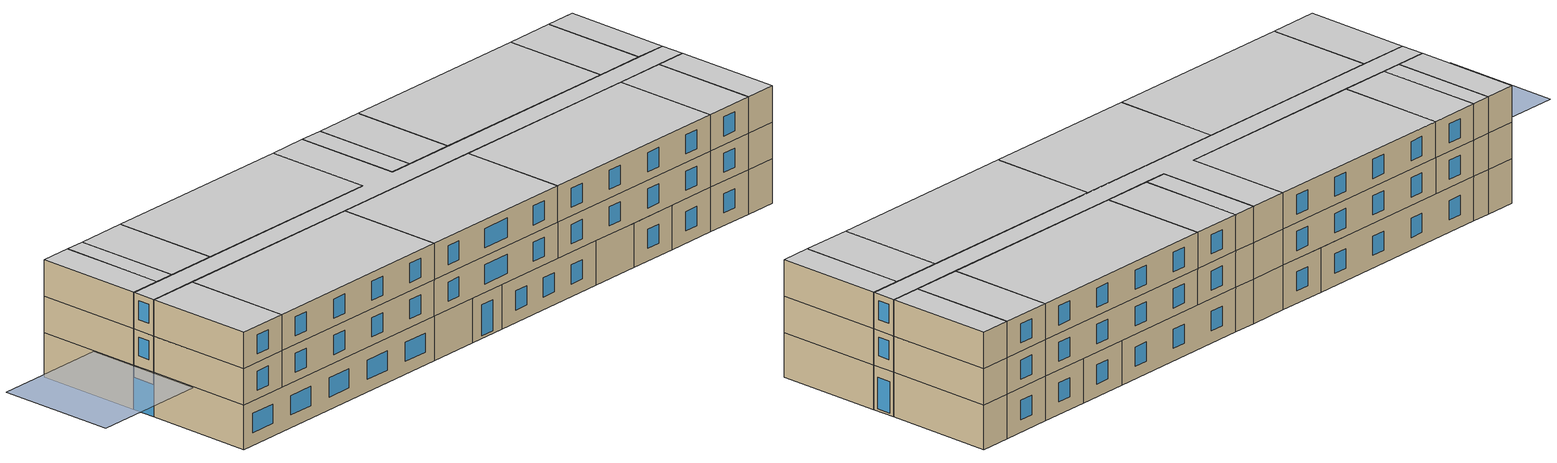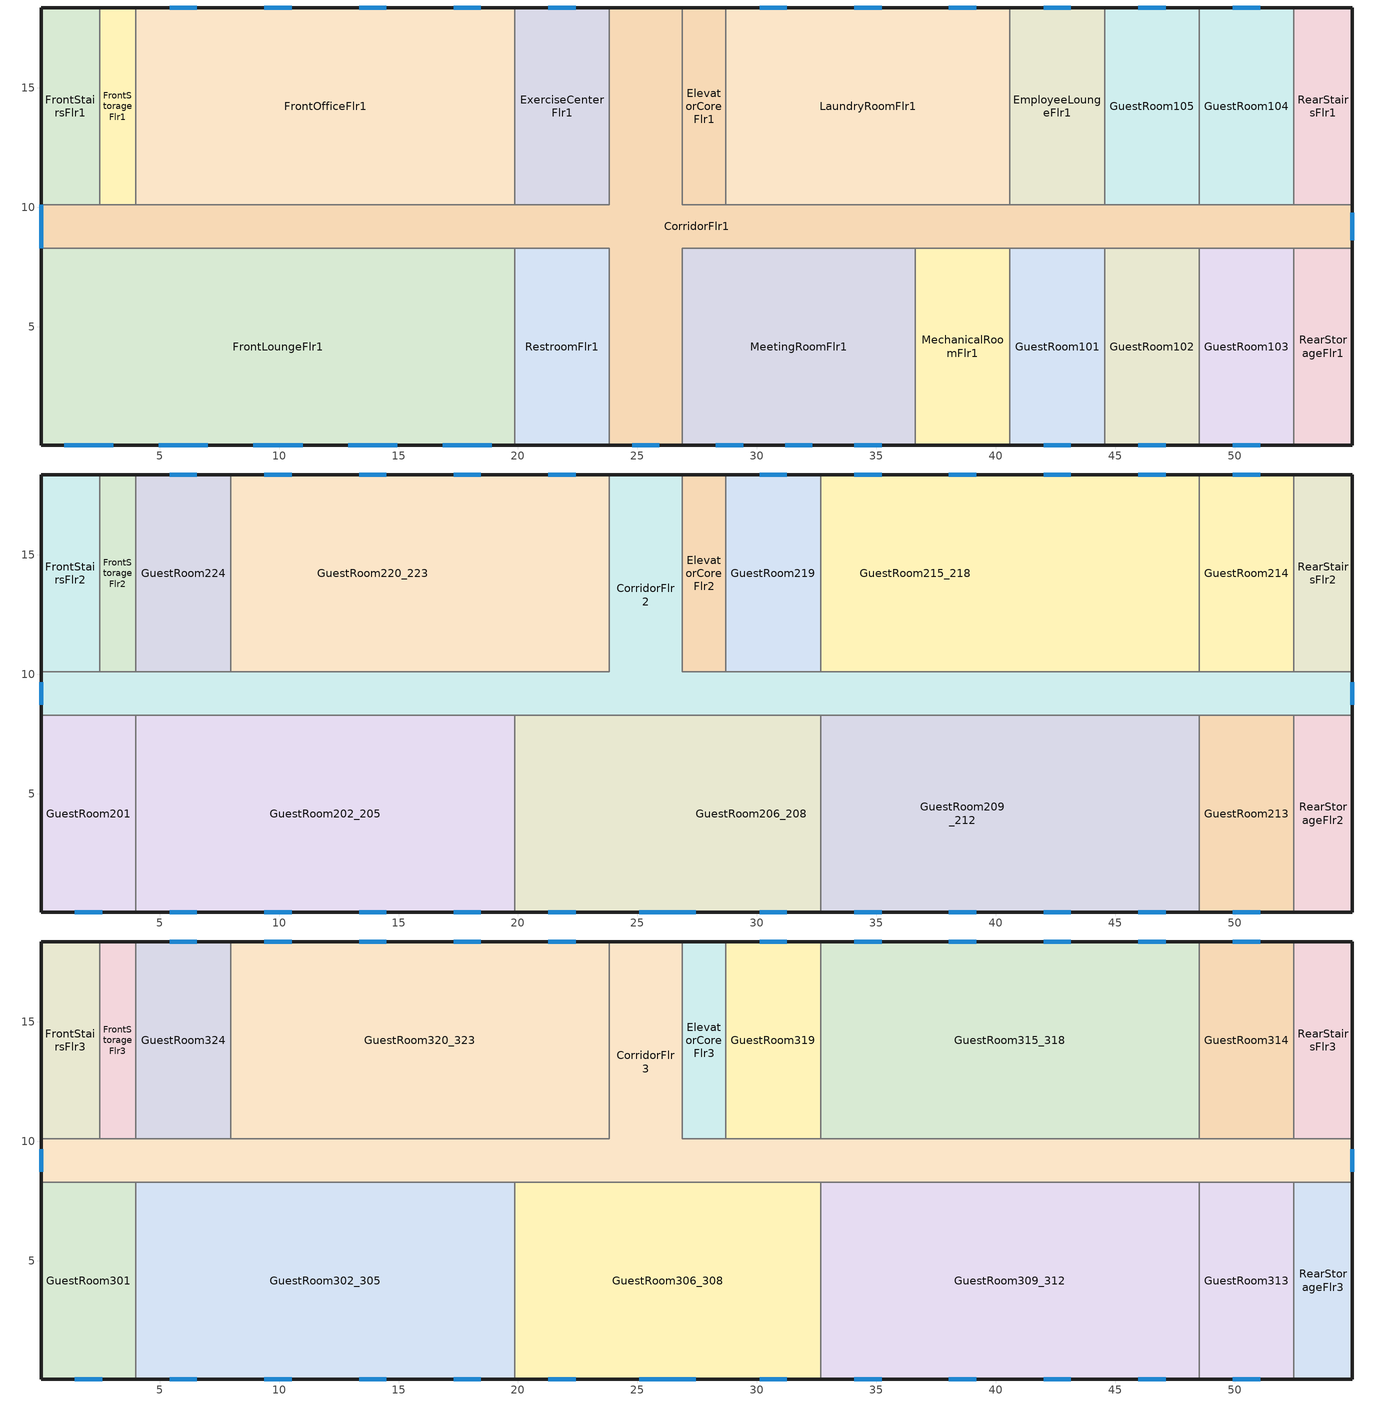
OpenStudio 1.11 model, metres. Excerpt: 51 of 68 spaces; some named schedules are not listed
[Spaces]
FrontStorageFlr1
 floor ground: 4.01,18.34 4.01,10.11 2.49,10.11 2.49,18.34 z0
 wall outside: 4.01,18.34 2.49,18.34 z0:3.35
 wall to FrontStairsFlr1: 2.49,18.34 2.49,10.11 z0:3.35
 wall to CorridorFlr1: 2.49,10.11 4.01,10.11 z0:3.35
 wall to FrontOfficeFlr1: 4.01,10.11 4.01,18.34 z0:3.35
GuestRoom104
 floor ground: 52.47,18.34 52.47,10.11 48.51,10.11 48.51,18.34 z0
 wall outside: 52.47,18.34 48.51,18.34 z0:3.35
 wall to RearStairsFlr1: 52.47,10.11 52.47,18.34 z0:3.35
 wall to GuestRoom105: 48.51,18.34 48.51,10.11 z0:3.35
 wall to CorridorFlr1: 48.51,10.11 52.47,10.11 z0:3.35
 window: 51.06,18.34 49.92,18.34 z0.95:2.4
GuestRoom102
 floor ground: 48.51,8.28 48.51,0.05 44.55,0.05 44.55,8.28 z0
 wall outside: 44.55,0.05 48.51,0.05 z0:3.35
 wall to GuestRoom103: 48.51,0.05 48.51,8.28 z0:3.35
 wall to CorridorFlr1: 48.51,8.28 44.55,8.28 z0:3.35
 wall to GuestRoom101: 44.55,8.28 44.55,0.05 z0:3.35
 window: 45.96,0.05 47.1,0.05 z0.95:2.4
CorridorFlr1
 floor ground: 26.87,18.34 26.87,10.11 54.91,10.11 54.91,8.28 26.87,8.28 26.87,0.05 23.82,0.05 23.82,8.28 0.05,8.28 0.05,10.11 23.82,10.11 23.82,18.34 z0
 wall outside: 23.82,0.05 26.87,0.05 / 0.05,10.11 0.05,8.28 / 54.91,8.28 54.91,10.11 / 26.87,18.34 23.82,18.34 z0:3.35
 wall to ElevatorCoreFlr1: 28.7,10.11 26.87,10.11 26.87,18.34 z0:3.35
 wall to MeetingRoomFlr1: 26.87,0.05 26.87,8.28 36.62,8.28 z0:3.35
 wall to ExerciseCenterFlr1: 23.82,18.34 23.82,10.11 19.86,10.11 z0:3.35
 wall to GuestRoom105: 48.51,10.11 44.55,10.11 z0:3.35
 wall to RearStairsFlr1: 54.91,10.11 52.47,10.11 z0:3.35
 wall to GuestRoom103: 48.51,8.28 52.47,8.28 z0:3.35
 wall to RearStorageFlr1: 52.47,8.28 54.91,8.28 z0:3.35
 wall to EmployeeLoungeFlr1: 44.55,10.11 40.59,10.11 z0:3.35
 wall to FrontLoungeFlr1: 0.05,8.28 19.86,8.28 z0:3.35
 wall to RestroomFlr1: 19.86,8.28 23.82,8.28 23.82,0.05 z0:3.35
 wall to FrontStairsFlr1: 2.49,10.11 0.05,10.11 z0:3.35
 wall to LaundryRoomFlr1: 40.59,10.11 28.7,10.11 z0:3.35
 wall to GuestRoom101: 40.59,8.28 44.55,8.28 z0:3.35
 wall to FrontOfficeFlr1: 19.86,10.11 4.01,10.11 z0:3.35
 wall to MechanicalRoomFlr1: 36.62,8.28 40.59,8.28 z0:3.35
 window: 24.78,0.05 25.92,0.05 / 54.91,8.62 54.91,9.76 z0.19:2.55; 0.05,10.11 0.05,8.28 z0:2.44
MeetingRoomFlr1
 floor ground: 36.62,8.28 36.62,0.05 26.87,0.05 26.87,8.28 z0
 wall outside: 26.87,0.05 36.62,0.05 z0:3.35
 wall to MechanicalRoomFlr1: 36.62,0.05 36.62,8.28 z0:3.35
 window: 31.18,0.05 32.32,0.05 / 34.07,0.05 35.21,0.05 / 28.28,0.05 29.42,0.05 z0.95:2.4
FrontOfficeFlr1
 floor ground: 19.86,18.34 19.86,10.11 4.01,10.11 4.01,18.34 z0
 wall outside: 19.86,18.34 4.01,18.34 z0:3.35
 wall to ExerciseCenterFlr1: 19.86,10.11 19.86,18.34 z0:3.35
 window: 10.52,18.34 9.38,18.34 / 18.45,18.34 17.31,18.34 / 14.49,18.34 13.35,18.34 / 6.56,18.34 5.42,18.34 z0.95:2.4
FrontLoungeFlr1
 floor ground: 19.86,8.28 19.86,0.05 0.05,0.05 0.05,8.28 z0
 wall outside: 0.05,8.28 0.05,0.05 19.86,0.05 z0:3.35
 wall to RestroomFlr1: 19.86,0.05 19.86,8.28 z0:3.35
 window: 12.89,0.05 14.94,0.05 / 16.85,0.05 18.91,0.05 / 1,0.05 3.06,0.05 / 8.93,0.05 10.98,0.05 / 4.96,0.05 7.02,0.05 z0.95:2.4
GuestRoom101
 floor ground: 44.55,8.28 44.55,0.05 40.59,0.05 40.59,8.28 z0
 wall outside: 40.59,0.05 44.55,0.05 z0:3.35
 wall to MechanicalRoomFlr1: 40.59,8.28 40.59,0.05 z0:3.35
 window: 42,0.05 43.14,0.05 z0.95:2.4
RearStorageFlr1
 floor ground: 54.91,8.28 54.91,0.05 52.47,0.05 52.47,8.28 z0
 wall outside: 52.47,0.05 54.91,0.05 54.91,8.28 z0:3.35
 wall to GuestRoom103: 52.47,8.28 52.47,0.05 z0:3.35
GuestRoom103
 floor ground: 52.47,8.28 52.47,0.05 48.51,0.05 48.51,8.28 z0
 wall outside: 48.51,0.05 52.47,0.05 z0:3.35
 window: 49.92,0.05 51.06,0.05 z0.95:2.4
MechanicalRoomFlr1
 floor ground: 40.59,8.28 40.59,0.05 36.62,0.05 36.62,8.28 z0
 wall outside: 36.62,0.05 40.59,0.05 z0:3.35
GuestRoom105
 floor ground: 48.51,18.34 48.51,10.11 44.55,10.11 44.55,18.34 z0
 wall outside: 48.51,18.34 44.55,18.34 z0:3.35
 wall to EmployeeLoungeFlr1: 44.55,18.34 44.55,10.11 z0:3.35
 window: 47.1,18.34 45.96,18.34 z0.95:2.4
EmployeeLoungeFlr1
 floor ground: 44.55,18.34 44.55,10.11 40.59,10.11 40.59,18.34 z0
 wall outside: 44.55,18.34 40.59,18.34 z0:3.35
 wall to LaundryRoomFlr1: 40.59,18.34 40.59,10.11 z0:3.35
 window: 43.14,18.34 42,18.34 z0.95:2.4
ElevatorCoreFlr1
 floor ground: 28.7,18.34 28.7,10.11 26.87,10.11 26.87,18.34 z0
 wall outside: 28.7,18.34 26.87,18.34 z0:3.35
 wall to LaundryRoomFlr1: 28.7,10.11 28.7,18.34 z0:3.35
ExerciseCenterFlr1
 floor ground: 23.82,18.34 23.82,10.11 19.86,10.11 19.86,18.34 z0
 wall outside: 23.82,18.34 19.86,18.34 z0:3.35
 window: 22.41,18.34 21.27,18.34 z0.95:2.4
LaundryRoomFlr1
 floor ground: 40.59,18.34 40.59,10.11 28.7,10.11 28.7,18.34 z0
 wall outside: 40.59,18.34 28.7,18.34 z0:3.35
 window: 35.21,18.34 34.07,18.34 / 39.17,18.34 38.04,18.34 / 31.25,18.34 30.11,18.34 z0.95:2.4
FrontStairsFlr1
 floor ground: 2.49,18.34 2.49,10.11 0.05,10.11 0.05,18.34 z0
 wall outside: 2.49,18.34 0.05,18.34 0.05,10.11 z0:3.35
RestroomFlr1
 floor ground: 23.82,8.28 23.82,0.05 19.86,0.05 19.86,8.28 z0
 wall outside: 19.86,0.05 23.82,0.05 z0:3.35
RearStairsFlr1
 floor ground: 54.91,18.34 54.91,10.11 52.47,10.11 52.47,18.34 z0
 wall outside: 54.91,10.11 54.91,18.34 52.47,18.34 z0:3.35
GuestRoom201
 floor to FrontLoungeFlr1: 4.01,8.28 4.01,0.05 0.05,0.05 0.05,8.28 z3.35
 wall outside: 0.05,8.28 0.05,0.05 4.01,0.05 z3.35:6.1
 wall to GuestRoom202_205: 4.01,0.05 4.01,8.28 z3.35:6.1
 wall to CorridorFlr2: 4.01,8.28 0.05,8.28 z3.35:6.1
 window: 1.46,0.05 2.6,0.05 z4:5.45
GuestRoom214
 floor to GuestRoom104: 52.47,18.34 52.47,10.11 48.51,10.11 48.51,18.34 z3.35
 wall outside: 52.47,18.34 48.51,18.34 z3.35:6.1
 wall to CorridorFlr2: 48.51,10.11 52.47,10.11 z3.35:6.1
 wall to RearStairsFlr2: 52.47,10.11 52.47,18.34 z3.35:6.1
 wall to GuestRoom215_218: 48.51,18.34 48.51,10.11 z3.35:6.1
 window: 51.06,18.34 49.92,18.34 z4:5.45
CorridorFlr2
 floor to CorridorFlr1: 26.87,18.34 26.87,10.11 54.91,10.11 54.91,8.28 0.05,8.28 0.05,10.11 23.82,10.11 23.82,18.34 z3.35
 wall outside: 54.91,8.28 54.91,10.11 / 0.05,10.11 0.05,8.28 / 26.87,18.34 23.82,18.34 z3.35:6.1
 wall to ElevatorCoreFlr2: 28.7,10.11 26.87,10.11 26.87,18.34 z3.35:6.1
 wall to GuestRoom224: 7.97,10.11 4.01,10.11 z3.35:6.1
 wall to GuestRoom206_208: 19.86,8.28 32.66,8.28 z3.35:6.1
 wall to GuestRoom220_223: 23.82,18.34 23.82,10.11 7.97,10.11 z3.35:6.1
 wall to RearStorageFlr2: 52.47,8.28 54.91,8.28 z3.35:6.1
 wall to GuestRoom219: 32.66,10.11 28.7,10.11 z3.35:6.1
 wall to FrontStairsFlr2: 2.49,10.11 0.05,10.11 z3.35:6.1
 wall to GuestRoom202_205: 4.01,8.28 19.86,8.28 z3.35:6.1
 wall to FrontStorageFlr2: 4.01,10.11 2.49,10.11 z3.35:6.1
 wall to GuestRoom209_212: 32.66,8.28 48.51,8.28 z3.35:6.1
 wall to GuestRoom213: 48.51,8.28 52.47,8.28 z3.35:6.1
 wall to GuestRoom215_218: 48.51,10.11 32.66,10.11 z3.35:6.1
 wall to RearStairsFlr2: 54.91,10.11 52.47,10.11 z3.35:6.1
 window: 54.91,8.73 54.91,9.66 / 0.05,9.66 0.05,8.73 z4.19:5.61
GuestRoom206_208
 floor to CorridorFlr1: 26.87,8.28 26.87,0.05 23.82,0.05 23.82,8.28 z3.35
 floor to RestroomFlr1: 23.82,8.28 23.82,0.05 19.86,0.05 19.86,8.28 z3.35
 floor to MeetingRoomFlr1: 32.66,8.28 32.66,0.05 26.87,0.05 26.87,8.28 z3.35
 wall outside: 19.86,0.05 32.66,0.05 z3.35:6.1
 wall to GuestRoom202_205: 19.86,8.28 19.86,0.05 z3.35:6.1
 wall to GuestRoom209_212: 32.66,0.05 32.66,8.28 z3.35:6.1
 window: 25.08,0.05 27.44,0.05 / 30.11,0.05 31.25,0.05 / 21.27,0.05 22.41,0.05 z4:5.45
ElevatorCoreFlr2
 floor to ElevatorCoreFlr1: 28.7,18.34 28.7,10.11 26.87,10.11 26.87,18.34 z3.35
 wall outside: 28.7,18.34 26.87,18.34 z3.35:6.1
 wall to GuestRoom219: 28.7,10.11 28.7,18.34 z3.35:6.1
GuestRoom209_212
 floor to MechanicalRoomFlr1: 40.59,8.28 40.59,0.05 36.62,0.05 36.62,8.28 z3.35
 floor to GuestRoom102: 48.51,8.28 48.51,0.05 44.55,0.05 44.55,8.28 z3.35
 floor to GuestRoom101: 44.55,8.28 44.55,0.05 40.59,0.05 40.59,8.28 z3.35
 floor to MeetingRoomFlr1: 36.62,8.28 36.62,0.05 32.66,0.05 32.66,8.28 z3.35
 wall outside: 32.66,0.05 48.51,0.05 z3.35:6.1
 wall to GuestRoom213: 48.51,0.05 48.51,8.28 z3.35:6.1
 window: 34.07,0.05 35.21,0.05 / 38.04,0.05 39.17,0.05 / 45.96,0.05 47.1,0.05 / 42,0.05 43.14,0.05 z4:5.45
GuestRoom220_223
 floor to ExerciseCenterFlr1: 23.82,18.34 23.82,10.11 19.86,10.11 19.86,18.34 z3.35
 floor to FrontOfficeFlr1: 19.86,18.34 19.86,10.11 7.97,10.11 7.97,18.34 z3.35
 wall outside: 23.82,18.34 7.97,18.34 z3.35:6.1
 wall to GuestRoom224: 7.97,18.34 7.97,10.11 z3.35:6.1
 window: 10.52,18.34 9.38,18.34 / 22.41,18.34 21.27,18.34 / 18.45,18.34 17.31,18.34 / 14.49,18.34 13.35,18.34 z4:5.45
FrontStorageFlr2
 floor to FrontStorageFlr1: 4.01,18.34 4.01,10.11 2.49,10.11 2.49,18.34 z3.35
 wall outside: 4.01,18.34 2.49,18.34 z3.35:6.1
 wall to GuestRoom224: 4.01,10.11 4.01,18.34 z3.35:6.1
 wall to FrontStairsFlr2: 2.49,18.34 2.49,10.11 z3.35:6.1
GuestRoom219
 floor to LaundryRoomFlr1: 32.66,18.34 32.66,10.11 28.7,10.11 28.7,18.34 z3.35
 wall outside: 32.66,18.34 28.7,18.34 z3.35:6.1
 wall to GuestRoom215_218: 32.66,10.11 32.66,18.34 z3.35:6.1
 window: 31.25,18.34 30.11,18.34 z4:5.45
RearStorageFlr2
 floor to RearStorageFlr1: 54.91,8.28 54.91,0.05 52.47,0.05 52.47,8.28 z3.35
 wall outside: 52.47,0.05 54.91,0.05 54.91,8.28 z3.35:6.1
 wall to GuestRoom213: 52.47,8.28 52.47,0.05 z3.35:6.1
GuestRoom202_205
 floor to FrontLoungeFlr1: 19.86,8.28 19.86,0.05 4.01,0.05 4.01,8.28 z3.35
 wall outside: 4.01,0.05 19.86,0.05 z3.35:6.1
 window: 13.35,0.05 14.49,0.05 / 9.38,0.05 10.52,0.05 / 17.31,0.05 18.45,0.05 / 5.42,0.05 6.56,0.05 z4:5.45
GuestRoom215_218
 floor to GuestRoom105: 48.51,18.34 48.51,10.11 44.55,10.11 44.55,18.34 z3.35
 floor to LaundryRoomFlr1: 40.59,18.34 40.59,10.11 32.66,10.11 32.66,18.34 z3.35
 floor to EmployeeLoungeFlr1: 44.55,18.34 44.55,10.11 40.59,10.11 40.59,18.34 z3.35
 wall outside: 48.51,18.34 32.66,18.34 z3.35:6.1
 window: 43.14,18.34 42,18.34 / 39.17,18.34 38.04,18.34 / 47.1,18.34 45.96,18.34 / 35.21,18.34 34.07,18.34 z4:5.45
FrontStairsFlr2
 floor to FrontStairsFlr1: 2.49,18.34 2.49,10.11 0.05,10.11 0.05,18.34 z3.35
 wall outside: 2.49,18.34 0.05,18.34 0.05,10.11 z3.35:6.1
RearStairsFlr2
 floor to RearStairsFlr1: 54.91,18.34 54.91,10.11 52.47,10.11 52.47,18.34 z3.35
 wall outside: 54.91,10.11 54.91,18.34 52.47,18.34 z3.35:6.1
GuestRoom213
 floor to GuestRoom103: 52.47,8.28 52.47,0.05 48.51,0.05 48.51,8.28 z3.35
 wall outside: 48.51,0.05 52.47,0.05 z3.35:6.1
 window: 49.92,0.05 51.06,0.05 z4:5.45
GuestRoom224
 floor to FrontOfficeFlr1: 7.97,18.34 7.97,10.11 4.01,10.11 4.01,18.34 z3.35
 wall outside: 7.97,18.34 4.01,18.34 z3.35:6.1
 window: 6.56,18.34 5.42,18.34 z4:5.45
CorridorFlr3
 floor to CorridorFlr2: 26.87,18.34 26.87,10.11 54.91,10.11 54.91,8.28 0.05,8.28 0.05,10.11 23.82,10.11 23.82,18.34 z6.1
 wall outside: 54.91,8.28 54.91,10.11 / 0.05,10.11 0.05,8.28 / 26.87,18.34 23.82,18.34 z6.1:8.84
 wall to FrontStorageFlr3: 4.01,10.11 2.49,10.11 z6.1:8.84
 wall to GuestRoom315_318: 48.51,10.11 32.66,10.11 z6.1:8.84
 wall to FrontStairsFlr3: 2.49,10.11 0.05,10.11 z6.1:8.84
 wall to ElevatorCoreFlr3: 28.7,10.11 26.87,10.11 26.87,18.34 z6.1:8.84
 wall to RearStorageFlr3: 52.47,8.28 54.91,8.28 z6.1:8.84
 wall to GuestRoom319: 32.66,10.11 28.7,10.11 z6.1:8.84
 wall to RearStairsFlr3: 54.91,10.11 52.47,10.11 z6.1:8.84
 wall to GuestRoom306_308: 19.86,8.28 32.66,8.28 z6.1:8.84
 wall to GuestRoom302_305: 4.01,8.28 19.86,8.28 z6.1:8.84
 wall to GuestRoom309_312: 32.66,8.28 48.51,8.28 z6.1:8.84
 wall to GuestRoom320_323: 23.82,18.34 23.82,10.11 7.97,10.11 z6.1:8.84
 wall to GuestRoom301: 0.05,8.28 4.01,8.28 z6.1:8.84
 wall to GuestRoom313: 48.51,8.28 52.47,8.28 z6.1:8.84
 wall to GuestRoom324: 7.97,10.11 4.01,10.11 z6.1:8.84
 wall to GuestRoom314: 52.47,10.11 48.51,10.11 z6.1:8.84
 window: 0.05,9.66 0.05,8.73 / 54.91,8.73 54.91,9.66 z6.94:8.36
 ceiling to CorridorFlr4: 54.91,8.28 54.91,10.11 26.87,10.11 26.87,18.34 23.82,18.34 23.82,10.11 0.05,10.11 0.05,8.28 z8.84
GuestRoom301
 floor to GuestRoom201: 4.01,8.28 4.01,0.05 0.05,0.05 0.05,8.28 z6.1
 wall outside: 0.05,8.28 0.05,0.05 4.01,0.05 z6.1:8.84
 wall to GuestRoom302_305: 4.01,0.05 4.01,8.28 z6.1:8.84
 window: 1.46,0.05 2.6,0.05 z6.75:8.19
 ceiling to GuestRoom401: 4.01,0.05 4.01,8.28 0.05,8.28 0.05,0.05 z8.84
GuestRoom302_305
 floor to GuestRoom202_205: 19.86,8.28 19.86,0.05 4.01,0.05 4.01,8.28 z6.1
 wall outside: 4.01,0.05 19.86,0.05 z6.1:8.84
 wall to GuestRoom306_308: 19.86,0.05 19.86,8.28 z6.1:8.84
 window: 9.38,0.05 10.52,0.05 / 5.42,0.05 6.56,0.05 / 17.31,0.05 18.45,0.05 / 13.35,0.05 14.49,0.05 z6.75:8.19
 ceiling to GuestRoom402_405: 19.86,0.05 19.86,8.28 4.01,8.28 4.01,0.05 z8.84
FrontStorageFlr3
 floor to FrontStorageFlr2: 4.01,18.34 4.01,10.11 2.49,10.11 2.49,18.34 z6.1
 wall outside: 4.01,18.34 2.49,18.34 z6.1:8.84
 wall to FrontStairsFlr3: 2.49,18.34 2.49,10.11 z6.1:8.84
 wall to GuestRoom324: 4.01,10.11 4.01,18.34 z6.1:8.84
 ceiling to FrontStorageFlr4: 4.01,10.11 4.01,18.34 2.49,18.34 2.49,10.11 z8.84
GuestRoom309_312
 floor to GuestRoom209_212: 48.51,8.28 48.51,0.05 32.66,0.05 32.66,8.28 z6.1
 wall outside: 32.66,0.05 48.51,0.05 z6.1:8.84
 wall to GuestRoom306_308: 32.66,8.28 32.66,0.05 z6.1:8.84
 wall to GuestRoom313: 48.51,0.05 48.51,8.28 z6.1:8.84
 window: 38.04,0.05 39.17,0.05 / 45.96,0.05 47.1,0.05 / 34.07,0.05 35.21,0.05 / 42,0.05 43.14,0.05 z6.75:8.19
 ceiling to GuestRoom409_412: 48.51,0.05 48.51,8.28 32.66,8.28 32.66,0.05 z8.84
GuestRoom306_308
 floor to GuestRoom206_208: 32.66,8.28 32.66,0.05 19.86,0.05 19.86,8.28 z6.1
 wall outside: 19.86,0.05 32.66,0.05 z6.1:8.84
 window: 25.08,0.05 27.44,0.05 / 30.11,0.05 31.25,0.05 / 21.27,0.05 22.41,0.05 z6.75:8.19
 ceiling to GuestRoom406_408: 32.66,0.05 32.66,8.28 19.86,8.28 19.86,0.05 z8.84
ElevatorCoreFlr3
 floor to ElevatorCoreFlr2: 28.7,18.34 28.7,10.11 26.87,10.11 26.87,18.34 z6.1
 wall outside: 28.7,18.34 26.87,18.34 z6.1:8.84
 wall to GuestRoom319: 28.7,10.11 28.7,18.34 z6.1:8.84
 ceiling to ElevatorCoreFlr4: 28.7,10.11 28.7,18.34 26.87,18.34 26.87,10.11 z8.84
FrontStairsFlr3
 floor to FrontStairsFlr2: 2.49,18.34 2.49,10.11 0.05,10.11 0.05,18.34 z6.1
 wall outside: 2.49,18.34 0.05,18.34 0.05,10.11 z6.1:8.84
 ceiling to FrontStairsFlr4: 2.49,10.11 2.49,18.34 0.05,18.34 0.05,10.11 z8.84
GuestRoom314
 floor to GuestRoom214: 52.47,18.34 52.47,10.11 48.51,10.11 48.51,18.34 z6.1
 wall outside: 52.47,18.34 48.51,18.34 z6.1:8.84
 wall to GuestRoom315_318: 48.51,18.34 48.51,10.11 z6.1:8.84
 wall to RearStairsFlr3: 52.47,10.11 52.47,18.34 z6.1:8.84
 window: 51.06,18.34 49.92,18.34 z6.75:8.19
 ceiling to GuestRoom414: 52.47,10.11 52.47,18.34 48.51,18.34 48.51,10.11 z8.84
GuestRoom324
 floor to GuestRoom224: 7.97,18.34 7.97,10.11 4.01,10.11 4.01,18.34 z6.1
 wall outside: 7.97,18.34 4.01,18.34 z6.1:8.84
 wall to GuestRoom320_323: 7.97,10.11 7.97,18.34 z6.1:8.84
 window: 6.56,18.34 5.42,18.34 z6.75:8.19
 ceiling to GuestRoom424: 7.97,10.11 7.97,18.34 4.01,18.34 4.01,10.11 z8.84
GuestRoom320_323
 floor to GuestRoom220_223: 23.82,18.34 23.82,10.11 7.97,10.11 7.97,18.34 z6.1
 wall outside: 23.82,18.34 7.97,18.34 z6.1:8.84
 window: 22.41,18.34 21.27,18.34 / 10.52,18.34 9.38,18.34 / 14.49,18.34 13.35,18.34 / 18.45,18.34 17.31,18.34 z6.75:8.19
 ceiling to GuestRoom420_423: 23.82,10.11 23.82,18.34 7.97,18.34 7.97,10.11 z8.84
GuestRoom315_318
 floor to GuestRoom215_218: 48.51,18.34 48.51,10.11 32.66,10.11 32.66,18.34 z6.1
 wall outside: 48.51,18.34 32.66,18.34 z6.1:8.84
 wall to GuestRoom319: 32.66,18.34 32.66,10.11 z6.1:8.84
 window: 43.14,18.34 42,18.34 / 35.21,18.34 34.07,18.34 / 39.17,18.34 38.04,18.34 / 47.1,18.34 45.96,18.34 z6.75:8.19
 ceiling to GuestRoom415_418: 48.51,10.11 48.51,18.34 32.66,18.34 32.66,10.11 z8.84
RearStorageFlr3
 floor to RearStorageFlr2: 54.91,8.28 54.91,0.05 52.47,0.05 52.47,8.28 z6.1
 wall outside: 52.47,0.05 54.91,0.05 54.91,8.28 z6.1:8.84
 wall to GuestRoom313: 52.47,8.28 52.47,0.05 z6.1:8.84
 ceiling to RearStorageFlr4: 54.91,0.05 54.91,8.28 52.47,8.28 52.47,0.05 z8.84
RearStairsFlr3
 floor to RearStairsFlr2: 54.91,18.34 54.91,10.11 52.47,10.11 52.47,18.34 z6.1
 wall outside: 54.91,10.11 54.91,18.34 52.47,18.34 z6.1:8.84
 ceiling to RearStairsFlr4: 54.91,10.11 54.91,18.34 52.47,18.34 52.47,10.11 z8.84
GuestRoom313
 floor to GuestRoom213: 52.47,8.28 52.47,0.05 48.51,0.05 48.51,8.28 z6.1
 wall outside: 48.51,0.05 52.47,0.05 z6.1:8.84
 window: 49.92,0.05 51.06,0.05 z6.75:8.19
 ceiling to GuestRoom413: 52.47,0.05 52.47,8.28 48.51,8.28 48.51,0.05 z8.84
GuestRoom319
 floor to GuestRoom219: 32.66,18.34 32.66,10.11 28.7,10.11 28.7,18.34 z6.1
 wall outside: 32.66,18.34 28.7,18.34 z6.1:8.84
 window: 31.25,18.34 30.11,18.34 z6.75:8.19
 ceiling to GuestRoom419: 32.66,10.11 32.66,18.34 28.7,18.34 28.7,10.11 z8.84
shading: 0,4.57 0,13.72 -9.14,13.72 -9.14,4.57 z3.35
[Site]
Duluth International Arpt: Latitude {deg}=46.83; Longitude {deg}=-92.22; Time Zone {hr}=-6; Elevation {m}=433; Terrain=City
[Building]
DOE Ref Pre-1980-SmallHotel-ASHRAE 169-2006-2A created: 2016-02-16 11:37:58 -0800: North Axis {deg}=0; Default Construction Set=DOE Ref Pre-1980 - SmHotel - ASHRAE 169-2006-2A
[Site:GroundTemperature:BuildingSurface]
20.541, 20.346, 20.801, 22.127, 22.752, 22.868, 22.937, 22.96, 22.981, 22.822, 21.631, 20.645
[Site:WaterMainsTemperature]
Calculation Method=Correlation; Annual Average Outdoor Air Temperature {C}=20.3167; Maximum Difference In Monthly Average Outdoor Air Temperatures {deltaC}=17.8
[ClimateZones]
Climate Zone Institution Name 1=ASHRAE; Climate Zone Document Name 1=ANSI/ASHRAE Standard 169; Climate Zone Document Year 1=2006; Climate Zone Institution Name 2=CEC; Climate Zone Document Name 2=California Climate Zone Descriptions; Climate Zone Document Year 2=1995
[SizingPeriod:DesignDay] Daily Dry-Bulb Temperature Range {deltaC}=10.9; Barometric Pressure {Pa}=96230; Wind Speed {m/s}=5.2; Wind Direction {deg}=220; Sky Clearness=0; Rain Indicator=0; Snow Indicator=0; Day of Month=21; Month=7; Day Type=SummerDesignDay; Daylight Saving Time Indicator=0; Dry-Bulb Temperature Range Modifier Type=DefaultMultipliers; Solar Model Indicator=ASHRAETau; ASHRAE Taub=0.398; ASHRAE Taud=2.218
Name | Maximum Dry-Bulb Temperature {C} | Humidity Indicating Conditions at Maximum Dry-Bulb | Humidity Indicating Type
Duluth International Arpt Ann Clg .4% Condns DB=>MWB | 29.2 | 21 | Wetbulb
Duluth International Arpt Ann Clg .4% Condns WB=>MDB | 27.4 | 22.6 | Wetbulb
Duluth International Arpt Ann Clg .4% Condns DP=>MDB | 25.7 | 20.9 | Dewpoint
Duluth International Arpt Ann Clg .4% Condns Enth=>MDB | 27.2 | 68800 | Enthalpy
[Material:NoMass] Thermal Absorptance=0.9; Solar Absorptance=0.7
Name | Roughness | Thermal Resistance {m2-K/W} | Visible Absorptance
CP02 CARPET PAD | VeryRough | 0.21648 | 0.8
Typical Carpet Pad | Smooth | 0.21648 | 0.8
Typical Insulation | Smooth | 0.0282222 | 0.7
[Material]
Name | Roughness | Thickness {m} | Conductivity {W/m-K} | Density {kg/m3} | Specific Heat {J/kg-K} | Thermal Absorptance | Solar Absorptance | Visible Absorptance
100mm Normalweight concrete floor | MediumSmooth | 0.1016 | 2.31 | 2322 | 832
G01 13mm gypsum board | Smooth | 0.0127 | 0.16 | 800 | 1090 | 0.9 | 0.7 | 0.5
4 in. Normalweight Concrete Floor | MediumRough | 0.1016 | 2.31 | 2322 | 832 | 0.9 | 0.7 | 0.7
HW CONCRETE | Rough | 0.1016 | 1.31125 | 2240 | 837.36 | 0.9 | 0.7 | 0.7
8 in. Concrete Block Basement Wall | MediumRough | 0.2032 | 1.326 | 1842 | 912 | 0.9 | 0.7 | 0.7
F08 Metal surface | Smooth | 0.0008 | 45.28 | 7824 | 500 | 0.9 | 0.7 | 0.7
G05 25mm wood | MediumSmooth | 0.0254 | 0.15 | 608 | 1630 | 0.9 | 0.5 | 0.5
Std Wood 6inch | MediumSmooth | 0.15 | 0.12 | 540 | 1210 | 0.9 | 0.7 | 0.7
Roof Insulation [19] | MediumRough | 0.147 | 0.049 | 265 | 836.8 | 0.9 | 0.7 | 0.7
Metal Roofing | MediumSmooth | 0.001524 | 45.006 | 7680 | 418.4 | 0.7 | 0.4 | 0.3
Metal Siding | Smooth | 0.0015 | 44.96 | 7688.86 | 410 | 0.9 | 0.2 | 0.2
1/2IN Gypsum | Smooth | 0.01271 | 0.16 | 784.9 | 830 | 0.9 | 0.92 | 0.92
Floor Insulation R-3.5 | MediumRough | 0.1715 | 0.049 | 265 | 836.8 | 0.9 | 0.7 | 0.7
[Construction]
Typical Insulated Exterior Mass Floor: 4 in. Normalweight Concrete Floor, Floor Insulation R-3.5, Typical Carpet Pad
Typical Interior Floor: 100mm Normalweight concrete floor, CP02 CARPET PAD
Typical Interior Wall: G01 13mm gypsum board, G01 13mm gypsum board
Typical Interior Ceiling: CP02 CARPET PAD, 100mm Normalweight concrete floor
ext-slab-mass: HW CONCRETE, CP02 CARPET PAD
Typical Insulated Basement Mass Wall: 8 in. Concrete Block Basement Wall
U 1.22 SHGC 0.54 Simple Glazing Window: U 1.22 SHGC 0.54 Simple Glazing
Typical Insulated Metal Door: F08 Metal surface, Typical Insulation
Typical Overhead Door: Typical Insulation
Typical Interior Window: Clear 3mm
Typical Interior Door; Typical Interior Partition: G05 25mm wood
InteriorFurnishings: Std Wood 6inch
189.1-2009 Nonres 1A Roof Metal Building: Metal Roofing, Roof Insulation [19]
189.1-2009 Nonres 1A Ext Wall Metal Building: Metal Siding, 1/2IN Gypsum
U 0.25 SHGC 0.2 VT 0.47 Fixed Window: U 0.25 SHGC 0.20 VT 0.47
U 0.42 SHGC 0.18 VT 0.35 Operable Windows: U 0.42 SHGC 0.18 VT 0.35
[DefaultConstructionSet]
DOE Ref Pre-1980 - SmHotel - ASHRAE 169-2006-2A: Default Exterior Surface Constructions=Default Surface Constructions 1; Default Interior Surface Constructions=Default Surface Constructions 2; Default Ground Contact Surface Constructions=Default Surface Constructions 3; Default Exterior SubSurface Constructions=Default Sub Surface Constructions 1; Default Interior SubSurface Constructions=Default Sub Surface Constructions 2; Interior Partition Construction=Typical Interior Partition
[DefaultSurfaceConstructions]
Name | Floor Construction | Wall Construction | Roof Ceiling Construction
Default Surface Constructions 1 | Typical Insulated Exterior Mass Floor | 189.1-2009 Nonres 1A Ext Wall Metal Building | 189.1-2009 Nonres 1A Roof Metal Building
Default Surface Constructions 2 | Typical Interior Floor | Typical Interior Wall | Typical Interior Ceiling
Default Surface Constructions 3 | ext-slab-mass | Typical Insulated Basement Mass Wall
[DefaultSubSurfaceConstructions]
Name | Fixed Window Construction | Operable Window Construction | Door Construction | Overhead Door Construction | Tubular Daylight Dome Construction | Tubular Daylight Diffuser Construction
Default Sub Surface Constructions 1 | U 1.22 SHGC 0.54 Simple Glazing Window | U 1.22 SHGC 0.54 Simple Glazing Window | Typical Insulated Metal Door | Typical Overhead Door | Typical Interior Window | Typical Interior Window
Default Sub Surface Constructions 2 | U 0.25 SHGC 0.2 VT 0.47 Fixed Window | U 0.42 SHGC 0.18 VT 0.35 Operable Windows | Typical Interior Door
[WindowMaterial:SimpleGlazingSystem]
Name | U-Factor {W/m2-K} | Solar Heat Gain Coefficient | Visible Transmittance
U 1.22 SHGC 0.54 Simple Glazing | 6.92748 | 0.54 | 0.38
U 0.25 SHGC 0.20 VT 0.47 | 0.25 | 0.2 | 0.35
U 0.42 SHGC 0.18 VT 0.35 | 0.42 | 0.18 | 0.35
[WindowMaterial:Glazing]
Clear 3mm: Optical Data Type=SpectralAverage; Thickness {m}=0.003; Solar Transmittance at Normal Incidence=0.837; Front Side Solar Reflectance at Normal Incidence=0.075; Back Side Solar Reflectance at Normal Incidence=0.075; Visible Transmittance at Normal Incidence=0.898; Front Side Visible Reflectance at Normal Incidence=0.081; Back Side Visible Reflectance at Normal Incidence=0.081; Infrared Transmittance at Normal Incidence=0; Front Side Infrared Hemispherical Emissivity=0.84; Back Side Infrared Hemispherical Emissivity=0.84; Conductivity {W/m-K}=0.9; Dirt Correction Factor for Solar and Visible Transmittance=1; Solar Diffusing=No
[Space] Part of Total Floor Area=Yes
Name | Space Type | Thermal Zone
FrontStorageFlr1 | SmallHotel Storage | FrontStorageFlr1 ZN
CorridorFlr3 | SmallHotel Corridor | CorridorFlr3 ZN
GuestRoom104 | SmallHotel GuestRoom | GuestRoom104 ZN
RestroomFlr1 | SmallHotel PublicRestroom | RestroomFlr1 ZN
GuestRoom102 | SmallHotel GuestRoom | GuestRoom102 ZN
CorridorFlr1 | SmallHotel Corridor | CorridorFlr1 ZN
GuestRoom201 | SmallHotel GuestRoom | GuestRoom201 ZN
GuestRoom301 | SmallHotel GuestRoom | GuestRoom301 ZN
GuestRoom214 | SmallHotel GuestRoom | GuestRoom214 ZN
MeetingRoomFlr1 | SmallHotel Meeting | MeetingRoomFlr1 ZN
GuestRoom101 | SmallHotel GuestRoom | GuestRoom101 ZN
ExerciseCenterFlr1 | SmallHotel Exercise | ExerciseCenterFlr1 ZN
GuestRoom309_312 | SmallHotel GuestRoom | GuestRoom309_312 ZN
CorridorFlr2 | SmallHotel Corridor | CorridorFlr2 ZN
GuestRoom302_305 | SmallHotel GuestRoom | GuestRoom302_305 ZN
FrontOfficeFlr1 | SmallHotel Office | FrontOfficeFlr1 ZN
FrontLoungeFlr1 | SmallHotel GuestLounge | FrontLoungeFlr1 ZN
FrontStorageFlr3 | SmallHotel Storage | FrontStorageFlr3 ZN
GuestRoom206_208 | SmallHotel GuestRoom | GuestRoom206_208 ZN
GuestRoom306_308 | SmallHotel GuestRoom | GuestRoom306_308 ZN
ElevatorCoreFlr2 | SmallHotel ElevatorCore | ElevatorCoreFlr2 ZN
GuestRoom219 | SmallHotel GuestRoom | GuestRoom219 ZN
GuestRoom209_212 | SmallHotel GuestRoom | GuestRoom209_212 ZN
GuestRoom220_223 | SmallHotel GuestRoom | GuestRoom220_223 ZN
GuestRoom313 | SmallHotel GuestRoom | GuestRoom313 ZN
RearStorageFlr2 | SmallHotel Storage | RearStorageFlr2 ZN
GuestRoom314 | SmallHotel GuestRoom | GuestRoom314 ZN
FrontStorageFlr2 | SmallHotel Storage | FrontStorageFlr2 ZN
GuestRoom320_323 | SmallHotel GuestRoom | GuestRoom320_323 ZN
RearStorageFlr3 | SmallHotel Storage | RearStorageFlr3 ZN
RearStorageFlr1 | SmallHotel Storage | RearStorageFlr1 ZN
GuestRoom224 | SmallHotel GuestRoom | GuestRoom224 ZN
GuestRoom103 | SmallHotel GuestRoom | GuestRoom103 ZN
ElevatorCoreFlr3 | SmallHotel ElevatorCore | ElevatorCoreFlr3 ZN
FrontStairsFlr3 | SmallHotel Stair | FrontStairsFlr3 ZN
MechanicalRoomFlr1 | SmallHotel Mechanical | MechanicalRoomFlr1 ZN
FrontStairsFlr1 | SmallHotel Stair | FrontStairsFlr1 ZN
GuestRoom202_205 | SmallHotel GuestRoom | GuestRoom202_205 ZN
GuestRoom324 | SmallHotel GuestRoom | GuestRoom324 ZN
GuestRoom215_218 | SmallHotel GuestRoom | GuestRoom215_218 ZN
GuestRoom105 | SmallHotel GuestRoom | GuestRoom105 ZN
EmployeeLoungeFlr1 | SmallHotel StaffLounge | EmployeeLoungeFlr1 ZN
ElevatorCoreFlr1 | SmallHotel Elec/MechRoom | ElevatorCoreFlr1 ZN
GuestRoom315_318 | SmallHotel GuestRoom | GuestRoom315_318 ZN
FrontStairsFlr2 | SmallHotel Stair | FrontStairsFlr2 ZN
GuestRoom213 | SmallHotel GuestRoom | GuestRoom213 ZN
LaundryRoomFlr1 | SmallHotel Laundry | LaundryRoomFlr1 ZN
RearStairsFlr2 | SmallHotel Stair | RearStairsFlr2 ZN
GuestRoom319 | SmallHotel GuestRoom | GuestRoom319 ZN
RearStairsFlr1 | SmallHotel Stair | RearStairsFlr1 ZN
RearStairsFlr3 | SmallHotel Stair | RearStairsFlr3 ZN
[SpaceType] Standards Building Type=SmallHotel
Name | Default Schedule Set | Design Specification Outdoor Air Object | Standards Space Type
SmallHotel Corridor | SmallHotel Corridor Schedule Set | SmallHotel Corridor Ventilation | Corridor
SmallHotel Elec/MechRoom | SmallHotel Elec/MechRoom Schedule Set | SmallHotel Elec/MechRoom Ventilation | Elec/MechRoom
SmallHotel ElevatorCore | SmallHotel ElevatorCore Schedule Set |  | ElevatorCore
SmallHotel StaffLounge | SmallHotel StaffLounge Schedule Set | SmallHotel StaffLounge Ventilation | StaffLounge
SmallHotel Exercise | SmallHotel Exercise Schedule Set | SmallHotel Exercise Ventilation | Exercise
SmallHotel GuestLounge | SmallHotel GuestLounge Schedule Set | SmallHotel GuestLounge Ventilation | GuestLounge
SmallHotel Office | SmallHotel Office Schedule Set | SmallHotel Office Ventilation | Office
SmallHotel Stair | SmallHotel Stair Schedule Set |  | Stair
SmallHotel Storage | SmallHotel Storage Schedule Set |  | Storage
SmallHotel GuestRoom | SmallHotel GuestRoom Schedule Set | SmallHotel GuestRoom Ventilation | GuestRoom
SmallHotel Laundry | SmallHotel Laundry Schedule Set | SmallHotel Laundry Ventilation | Laundry
SmallHotel Mechanical | SmallHotel Mechanical Schedule Set | SmallHotel Mechanical Ventilation | Mechanical
SmallHotel Meeting | SmallHotel Meeting Schedule Set | SmallHotel Meeting Ventilation | Meeting
SmallHotel PublicRestroom | SmallHotel PublicRestroom Schedule Set |  | PublicRestroom
[DefaultScheduleSet] Infiltration Schedule=SmallHotel Infil Half On
Name | Number of People Schedule | People Activity Level Schedule | Lighting Schedule | Electric Equipment Schedule | Gas Equipment Schedule
SmallHotel Corridor Schedule Set; SmallHotel Stair Schedule Set | SmallHotel Bldg Occ | SmallHotel Activity | Always On | SmallHotel Bldg Equip
SmallHotel Elec/MechRoom Schedule Set; SmallHotel ElevatorCore Schedule Set |  |  |  | SmallHotel BLDG ELEVATORS
SmallHotel Exercise Schedule Set | SmallHotel Exercise Occ | SmallHotel Activity | SmallHotel Exercise Light | SmallHotel Exercise Equip
SmallHotel GuestLounge Schedule Set | SmallHotel Bldg Occ | SmallHotel Activity | SmallHotel StaffLounge Light | SmallHotel Bldg Equip
SmallHotel GuestRoom Schedule Set | SmallHotel GuestRoom Occ | SmallHotel Activity | SmallHotel GuestRoom Light | SmallHotel GuestRoom Equip
SmallHotel Laundry Schedule Set | SmallHotel Laundry Occ | SmallHotel Activity | SmallHotel Laundry Light | SmallHotel Laundry Equip | SmallHotel Laundry Gas
SmallHotel Mechanical Schedule Set; SmallHotel PublicRestroom Schedule Set | SmallHotel Bldg Occ | SmallHotel Activity | SmallHotel Bldg Light | SmallHotel Bldg Equip
SmallHotel Meeting Schedule Set | SmallHotel Meeting Occ | SmallHotel Activity | SmallHotel Meeting Light | SmallHotel Meeting Equip
SmallHotel Office Schedule Set | SmallHotel Office Occ | SmallHotel Activity | SmallHotel Office Light | SmallHotel Office Equip
SmallHotel StaffLounge Schedule Set | SmallHotel StaffLounge Occ | SmallHotel Activity | SmallHotel StaffLounge Light | SmallHotel StaffLounge Equip
SmallHotel Storage Schedule Set | SmallHotel Bldg Occ | SmallHotel Activity | SmallHotel Storage Light | SmallHotel Bldg Equip
[ThermostatSetpoint:DualSetpoint]
Name | Heating Setpoint Temperature Schedule | Cooling Setpoint Temperature Schedule
CorridorFlr1 ZN Thermostat; CorridorFlr2 ZN Thermostat; CorridorFlr3 ZN Thermostat; SmallHotel Exercise Thermostat; SmallHotel GuestLounge Thermostat; GuestRoom213 ZN Thermostat; GuestRoom306_308 ZN Thermostat; GuestRoom105 ZN Thermostat; GuestRoom220_223 ZN Thermostat; GuestRoom224 ZN Thermostat; GuestRoom314 ZN Thermostat; GuestRoom102 ZN Thermostat; GuestRoom101 ZN Thermostat; GuestRoom302_305 ZN Thermostat; GuestRoom319 ZN Thermostat; GuestRoom315_318 ZN Thermostat; GuestRoom202_205 ZN Thermostat; GuestRoom320_323 ZN Thermostat; GuestRoom309_312 ZN Thermostat; GuestRoom301 ZN Thermostat; GuestRoom324 ZN Thermostat; GuestRoom201 ZN Thermostat; GuestRoom215_218 ZN Thermostat; GuestRoom219 ZN Thermostat; GuestRoom103 ZN Thermostat; GuestRoom104 ZN Thermostat; GuestRoom313 ZN Thermostat; GuestRoom206_208 ZN Thermostat; GuestRoom214 ZN Thermostat; GuestRoom209_212 ZN Thermostat; SmallHotel Laundry Thermostat; SmallHotel Mechanical Thermostat; SmallHotel Meeting Thermostat; SmallHotel Office Thermostat; SmallHotel PublicRestroom Thermostat; SmallHotel StaffLounge Thermostat | SmallHotel HtgSetp | SmallHotel ClgSetp
SmallHotel Elec/MechRoom Thermostat; ElevatorCoreFlr2 ZN Thermostat; ElevatorCoreFlr3 ZN Thermostat
RearStairsFlr1 ZN Thermostat; RearStairsFlr3 ZN Thermostat; FrontStairsFlr1 ZN Thermostat; FrontStairsFlr2 ZN Thermostat; RearStairsFlr2 ZN Thermostat; FrontStairsFlr3 ZN Thermostat; FrontStorageFlr2 ZN Thermostat; FrontStorageFlr3 ZN Thermostat; RearStorageFlr1 ZN Thermostat; RearStorageFlr3 ZN Thermostat; RearStorageFlr2 ZN Thermostat; FrontStorageFlr1 ZN Thermostat | SmallHotel UnitHeater HtgSP Sch | SmallHotel UnitHeater ClgSP Sch
[Lights:Definition] Design Level Calculation Method=Watts/Area; Fraction Radiant=0.7; Fraction Visible=0.2
Name | Watts per Space Floor Area {W/m2}
SmallHotel Corridor Lights Definition | 9.25696
SmallHotel Exercise Lights Definition | 14.7466
SmallHotel GuestLounge Lights Definition | 14.1007
SmallHotel GuestRoom Lights Definition | 18.7292
SmallHotel Laundry Lights Definition | 11.1945
SmallHotel Mechanical Lights Definition | 10.3334
SmallHotel Meeting Lights Definition | 22.9271
SmallHotel Office Lights Definition | 21.6355
SmallHotel PublicRestroom Lights Definition | 11.8403
SmallHotel StaffLounge Lights Definition | 17.7605
SmallHotel Stair Lights Definition | 8.82641
SmallHotel Storage Lights Definition | 4.84376
[Lights]
Name | Lights Definition | Space or SpaceType
SmallHotel Corridor Lights | SmallHotel Corridor Lights Definition | SmallHotel Corridor
SmallHotel Exercise Lights | SmallHotel Exercise Lights Definition | SmallHotel Exercise
SmallHotel GuestLounge Lights | SmallHotel GuestLounge Lights Definition | SmallHotel GuestLounge
SmallHotel GuestRoom Lights | SmallHotel GuestRoom Lights Definition | SmallHotel GuestRoom
SmallHotel Laundry Lights | SmallHotel Laundry Lights Definition | SmallHotel Laundry
SmallHotel Mechanical Lights | SmallHotel Mechanical Lights Definition | SmallHotel Mechanical
SmallHotel Meeting Lights | SmallHotel Meeting Lights Definition | SmallHotel Meeting
SmallHotel Office Lights | SmallHotel Office Lights Definition | SmallHotel Office
SmallHotel PublicRestroom Lights | SmallHotel PublicRestroom Lights Definition | SmallHotel PublicRestroom
SmallHotel StaffLounge Lights | SmallHotel StaffLounge Lights Definition | SmallHotel StaffLounge
SmallHotel Stair Lights | SmallHotel Stair Lights Definition | SmallHotel Stair
SmallHotel Storage Lights | SmallHotel Storage Lights Definition | SmallHotel Storage
[DesignSpecification:OutdoorAir] Outdoor Air Method=Sum
Name | Outdoor Air Flow per Floor Area {m3/s-m2} | Outdoor Air Flow per Person {m3/s-person}
SmallHotel Corridor Ventilation; SmallHotel Elec/MechRoom Ventilation; SmallHotel Mechanical Ventilation | 0.000254
SmallHotel Exercise Ventilation; SmallHotel Meeting Ventilation; SmallHotel Office Ventilation |  | 0.00943895
SmallHotel GuestLounge Ventilation; SmallHotel StaffLounge Ventilation |  | 0.00707921
SmallHotel GuestRoom Ventilation | 0.0004318
SmallHotel Laundry Ventilation |  | 0.0117987
[ElectricEquipment:Definition] Design Level Calculation Method=Watts/Area; Fraction Radiant=0.5
Name | Watts per Space Floor Area {W/m2}
SmallHotel Elec/MechRoom Elec Equip Definition | 2133.41
SmallHotel Exercise Elec Equip Definition | 11.5174
SmallHotel GuestLounge Elec Equip Definition | 15.3924
SmallHotel GuestRoom Elec Equip Definition | 14.316
SmallHotel Laundry Elec Equip Definition | 21.8507
SmallHotel Meeting Elec Equip Definition; SmallHotel Office Elec Equip Definition | 12.9167
SmallHotel PublicRestroom Elec Equip Definition | 10.7639
SmallHotel StaffLounge Elec Equip Definition | 77.1772
[ElectricEquipment]
Name | Electric Equipment Definition | Space or SpaceType
SmallHotel Elec/MechRoom Elec Equip | SmallHotel Elec/MechRoom Elec Equip Definition | SmallHotel Elec/MechRoom
SmallHotel Exercise Elec Equip | SmallHotel Exercise Elec Equip Definition | SmallHotel Exercise
SmallHotel GuestLounge Elec Equip | SmallHotel GuestLounge Elec Equip Definition | SmallHotel GuestLounge
SmallHotel GuestRoom Elec Equip | SmallHotel GuestRoom Elec Equip Definition | SmallHotel GuestRoom
SmallHotel Laundry Elec Equip | SmallHotel Laundry Elec Equip Definition | SmallHotel Laundry
SmallHotel Meeting Elec Equip | SmallHotel Meeting Elec Equip Definition | SmallHotel Meeting
SmallHotel Office Elec Equip | SmallHotel Office Elec Equip Definition | SmallHotel Office
SmallHotel PublicRestroom Elec Equip | SmallHotel PublicRestroom Elec Equip Definition | SmallHotel PublicRestroom
SmallHotel StaffLounge Elec Equip | SmallHotel StaffLounge Elec Equip Definition | SmallHotel StaffLounge
[People:Definition] Number of People Calculation Method=People/Area; Fraction Radiant=0.3
Name | People per Space Floor Area {person/m2}
SmallHotel Exercise People Definition | 0.337233
SmallHotel GuestLounge People Definition | 0.322917
SmallHotel GuestRoom People Definition | 0.0427327
SmallHotel Laundry People Definition | 0.107639
SmallHotel Meeting People Definition | 0.538196
SmallHotel Office People Definition | 0.0768543
SmallHotel PublicRestroom People Definition | 0.0306771
SmallHotel StaffLounge People Definition | 0.337341
[People] Work Efficiency Schedule=Work Efficiency Schedule; Clothing Insulation Schedule=Clothing Schedule; Air Velocity Schedule=Air Velocity Schedule
Name | People Definition | Space or SpaceType
SmallHotel Exercise People | SmallHotel Exercise People Definition | SmallHotel Exercise
SmallHotel GuestLounge People | SmallHotel GuestLounge People Definition | SmallHotel GuestLounge
SmallHotel GuestRoom People | SmallHotel GuestRoom People Definition | SmallHotel GuestRoom
SmallHotel Laundry People | SmallHotel Laundry People Definition | SmallHotel Laundry
SmallHotel Meeting People | SmallHotel Meeting People Definition | SmallHotel Meeting
SmallHotel Office People | SmallHotel Office People Definition | SmallHotel Office
SmallHotel PublicRestroom People | SmallHotel PublicRestroom People Definition | SmallHotel PublicRestroom
SmallHotel StaffLounge People | SmallHotel StaffLounge People Definition | SmallHotel StaffLounge
[GasEquipment:Definition]
SmallHotel Laundry Gas Equip Definition: Design Level Calculation Method=Watts/Area; Watts per Space Floor Area {W/m2}=184.228; Fraction Radiant=0.2; Fraction Lost=0.5
[GasEquipment]
SmallHotel Laundry Gas Equip: Gas Equipment Definition=SmallHotel Laundry Gas Equip Definition; Space or SpaceType=SmallHotel Laundry
[InternalMass:Definition]
Internal Mass Definition 1: Construction=InteriorFurnishings; Design Level Calculation Method=SurfaceArea/Area; Surface Area per Space Floor Area=2
[InternalMass] Internal Mass Definition=Internal Mass Definition 1
Name | Space or SpaceType
GuestRoom101 Mass | GuestRoom101
GuestRoom102 Mass | GuestRoom102
GuestRoom103 Mass | GuestRoom103
GuestRoom104 Mass | GuestRoom104
GuestRoom105 Mass | GuestRoom105
GuestRoom201 Mass | GuestRoom201
GuestRoom202_205 Mass | GuestRoom202_205
GuestRoom206_208 Mass | GuestRoom206_208
GuestRoom209_212 Mass | GuestRoom209_212
GuestRoom213 Mass | GuestRoom213
GuestRoom214 Mass | GuestRoom214
GuestRoom215_218 Mass | GuestRoom215_218
GuestRoom219 Mass | GuestRoom219
GuestRoom220_223 Mass | GuestRoom220_223
GuestRoom224 Mass | GuestRoom224
GuestRoom301 Mass | GuestRoom301
GuestRoom302_305 Mass | GuestRoom302_305
GuestRoom306_308 Mass | GuestRoom306_308
GuestRoom309_312 Mass | GuestRoom309_312
GuestRoom313 Mass | GuestRoom313
GuestRoom314 Mass | GuestRoom314
GuestRoom315_318 Mass | GuestRoom315_318
GuestRoom319 Mass | GuestRoom319
GuestRoom320_323 Mass | GuestRoom320_323
GuestRoom324 Mass | GuestRoom324
CorridorFlr1 Mass | CorridorFlr1
CorridorFlr2 Mass | CorridorFlr2
CorridorFlr3 Mass | CorridorFlr3
EmployeeLoungeFlr1 Mass | EmployeeLoungeFlr1
ExerciseCenterFlr1 Mass | ExerciseCenterFlr1
FrontLoungeFlr1 Mass | FrontLoungeFlr1
FrontOfficeFlr1 Mass | FrontOfficeFlr1
LaundryRoomFlr1 Mass | LaundryRoomFlr1
MechanicalRoomFlr1 Mass | MechanicalRoomFlr1
MeetingRoomFlr1 Mass | MeetingRoomFlr1
RestroomFlr1 Mass | RestroomFlr1
FrontStairsFlr1 Mass | FrontStairsFlr1
FrontStairsFlr2 Mass | FrontStairsFlr2
FrontStairsFlr3 Mass | FrontStairsFlr3
RearStairsFlr1 Mass | RearStairsFlr1
RearStairsFlr2 Mass | RearStairsFlr2
RearStairsFlr3 Mass | RearStairsFlr3
FrontStorageFlr1 Mass | FrontStorageFlr1
FrontStorageFlr2 Mass | FrontStorageFlr2
FrontStorageFlr3 Mass | FrontStorageFlr3
RearStorageFlr1 Mass | RearStorageFlr1
RearStorageFlr2 Mass | RearStorageFlr2
RearStorageFlr3 Mass | RearStorageFlr3
[ThermalZone] Use Ideal Air Loads=No
Name | Thermostat
GuestRoom213 ZN | GuestRoom213 ZN Thermostat
RearStairsFlr1 ZN | RearStairsFlr1 ZN Thermostat
GuestRoom306_308 ZN | GuestRoom306_308 ZN Thermostat
RearStairsFlr3 ZN | RearStairsFlr3 ZN Thermostat
FrontStairsFlr1 ZN | FrontStairsFlr1 ZN Thermostat
GuestRoom105 ZN | GuestRoom105 ZN Thermostat
FrontOfficeFlr1 ZN | SmallHotel Office Thermostat
GuestRoom220_223 ZN | GuestRoom220_223 ZN Thermostat
FrontStairsFlr2 ZN | FrontStairsFlr2 ZN Thermostat
GuestRoom224 ZN | GuestRoom224 ZN Thermostat
GuestRoom314 ZN | GuestRoom314 ZN Thermostat
GuestRoom102 ZN | GuestRoom102 ZN Thermostat
ExerciseCenterFlr1 ZN | SmallHotel Exercise Thermostat
GuestRoom101 ZN | GuestRoom101 ZN Thermostat
GuestRoom302_305 ZN | GuestRoom302_305 ZN Thermostat
CorridorFlr1 ZN | CorridorFlr1 ZN Thermostat
GuestRoom319 ZN | GuestRoom319 ZN Thermostat
GuestRoom315_318 ZN | GuestRoom315_318 ZN Thermostat
ElevatorCoreFlr2 ZN | ElevatorCoreFlr2 ZN Thermostat
GuestRoom202_205 ZN | GuestRoom202_205 ZN Thermostat
GuestRoom320_323 ZN | GuestRoom320_323 ZN Thermostat
RearStairsFlr2 ZN | RearStairsFlr2 ZN Thermostat
FrontStorageFlr2 ZN | FrontStorageFlr2 ZN Thermostat
GuestRoom309_312 ZN | GuestRoom309_312 ZN Thermostat
GuestRoom301 ZN | GuestRoom301 ZN Thermostat
CorridorFlr2 ZN | CorridorFlr2 ZN Thermostat
ElevatorCoreFlr3 ZN | ElevatorCoreFlr3 ZN Thermostat
GuestRoom324 ZN | GuestRoom324 ZN Thermostat
GuestRoom201 ZN | GuestRoom201 ZN Thermostat
GuestRoom215_218 ZN | GuestRoom215_218 ZN Thermostat
GuestRoom219 ZN | GuestRoom219 ZN Thermostat
EmployeeLoungeFlr1 ZN | SmallHotel StaffLounge Thermostat
GuestRoom103 ZN | GuestRoom103 ZN Thermostat
LaundryRoomFlr1 ZN | SmallHotel Laundry Thermostat
FrontStorageFlr3 ZN | FrontStorageFlr3 ZN Thermostat
RearStorageFlr1 ZN | RearStorageFlr1 ZN Thermostat
FrontStairsFlr3 ZN | FrontStairsFlr3 ZN Thermostat
CorridorFlr3 ZN | CorridorFlr3 ZN Thermostat
FrontLoungeFlr1 ZN | SmallHotel GuestLounge Thermostat
GuestRoom104 ZN | GuestRoom104 ZN Thermostat
RearStorageFlr3 ZN | RearStorageFlr3 ZN Thermostat
RearStorageFlr2 ZN | RearStorageFlr2 ZN Thermostat
GuestRoom313 ZN | GuestRoom313 ZN Thermostat
FrontStorageFlr1 ZN | FrontStorageFlr1 ZN Thermostat
GuestRoom206_208 ZN | GuestRoom206_208 ZN Thermostat
RestroomFlr1 ZN | SmallHotel PublicRestroom Thermostat
MeetingRoomFlr1 ZN | SmallHotel Meeting Thermostat
GuestRoom214 ZN | GuestRoom214 ZN Thermostat
MechanicalRoomFlr1 ZN | SmallHotel Mechanical Thermostat
GuestRoom209_212 ZN | GuestRoom209_212 ZN Thermostat
ElevatorCoreFlr1 ZN | SmallHotel Elec/MechRoom Thermostat
[Exterior:Lights:Definition]
NonDimming Exterior Lights Def: Design Level {W}=16715
[Exterior:Lights]
NonDimming Exterior Lights Def: Exterior Lights Definition=NonDimming Exterior Lights Def; Schedule=SmallHotel Exterior Lights; Control Option=AstronomicalClock
[Schedule:Ruleset]
Name | Default Day Schedule | Summer Design Day Schedule | Winter Design Day Schedule
Always On | Always On Default
SmallHotel Bldg Occ | SmallHotel Bldg Occ Default | SmallHotel Bldg Occ Summer Design Day | SmallHotel Bldg Occ Winter Design Day
SmallHotel Activity | SmallHotel Activity Default | SmallHotel Activity Summer Design Day | SmallHotel Activity Winter Design Day
SmallHotel Bldg Equip | SmallHotel Bldg Equip Default | SmallHotel Bldg Equip Summer Design Day | SmallHotel Bldg Equip Winter Design Day
SmallHotel Infil Half On | SmallHotel Infil Half On Default | SmallHotel Infil Half On Summer Design Day | SmallHotel Infil Half On Winter Design Day
SmallHotel HtgSetp | SmallHotel HtgSetp Default | SmallHotel HtgSetp Summer Design Day | SmallHotel HtgSetp Winter Design Day
SmallHotel ClgSetp | SmallHotel ClgSetp Default | SmallHotel ClgSetp Summer Design Day | SmallHotel ClgSetp Winter Design Day
SmallHotel BLDG ELEVATORS | SmallHotel BLDG ELEVATORS Default | SmallHotel BLDG ELEVATORS Summer Design Day | SmallHotel BLDG ELEVATORS Winter Design Day
Clothing Schedule | Clothing Schedule Default Winter Clothes
Air Velocity Schedule | Air Velocity Schedule Default
Work Efficiency Schedule | Work Efficiency Schedule Default
SmallHotel Exercise Occ | SmallHotel Exercise Occ Default | SmallHotel Exercise Occ Summer Design Day | SmallHotel Exercise Occ Winter Design Day
SmallHotel Exercise Light | SmallHotel Exercise Light Default | SmallHotel Exercise Light Summer Design Day | SmallHotel Exercise Light Winter Design Day
SmallHotel Exercise Equip | SmallHotel Exercise Equip Default | SmallHotel Exercise Equip Summer Design Day | SmallHotel Exercise Equip Winter Design Day
SmallHotel StaffLounge Light | SmallHotel StaffLounge Light Default | SmallHotel StaffLounge Light Summer Design Day | SmallHotel StaffLounge Light Winter Design Day
SmallHotel GuestRoom Occ | SmallHotel GuestRoom Occ Default | SmallHotel GuestRoom Occ Summer Design Day | SmallHotel GuestRoom Occ Winter Design Day
SmallHotel GuestRoom Light | SmallHotel GuestRoom Light Default | SmallHotel GuestRoom Light Summer Design Day | SmallHotel GuestRoom Light Winter Design Day
SmallHotel GuestRoom Equip | SmallHotel GuestRoom Equip Default | SmallHotel GuestRoom Equip Summer Design Day | SmallHotel GuestRoom Equip Winter Design Day
SmallHotel Bldg Light | SmallHotel Bldg Light Default | SmallHotel Bldg Light Summer Design Day | SmallHotel Bldg Light Winter Design Day
SmallHotel Meeting Occ | SmallHotel Meeting Occ Default | SmallHotel Meeting Occ Summer Design Day | SmallHotel Meeting Occ Winter Design Day
SmallHotel Meeting Light | SmallHotel Meeting Light Default | SmallHotel Meeting Light Summer Design Day | SmallHotel Meeting Light Winter Design Day
SmallHotel Meeting Equip | SmallHotel Meeting Equip Default | SmallHotel Meeting Equip Summer Design Day | SmallHotel Meeting Equip Winter Design Day
SmallHotel Office Occ | SmallHotel Office Occ Default | SmallHotel Office Occ Summer Design Day | SmallHotel Office Occ Winter Design Day
SmallHotel Office Light | SmallHotel Office Light Default | SmallHotel Office Light Summer Design Day | SmallHotel Office Light Winter Design Day
SmallHotel Office Equip | SmallHotel Office Equip Default | SmallHotel Office Equip Summer Design Day | SmallHotel Office Equip Winter Design Day
SmallHotel StaffLounge Occ | SmallHotel StaffLounge Occ Default | SmallHotel StaffLounge Occ Summer Design Day | SmallHotel StaffLounge Occ Winter Design Day
SmallHotel StaffLounge Equip | SmallHotel StaffLounge Equip Default | SmallHotel StaffLounge Equip Summer Design Day | SmallHotel StaffLounge Equip Winter Design Day
SmallHotel UnitHeater HtgSP Sch | SmallHotel UnitHeater HtgSP Sch Default | SmallHotel UnitHeater HtgSP Sch Summer Design Day | SmallHotel UnitHeater HtgSP Sch Winter Design Day
SmallHotel UnitHeater ClgSP Sch | SmallHotel UnitHeater ClgSP Sch Default | SmallHotel UnitHeater ClgSP Sch Summer Design Day | SmallHotel UnitHeater ClgSP Sch Winter Design Day
SmallHotel Storage Light | SmallHotel Storage Light Default | SmallHotel Storage Light Summer Design Day | SmallHotel Storage Light Winter Design Day
SmallHotel Exterior Lights | SmallHotel Exterior Lights Default | SmallHotel Exterior Lights Summer Design Day | SmallHotel Exterior Lights Winter Design Day
